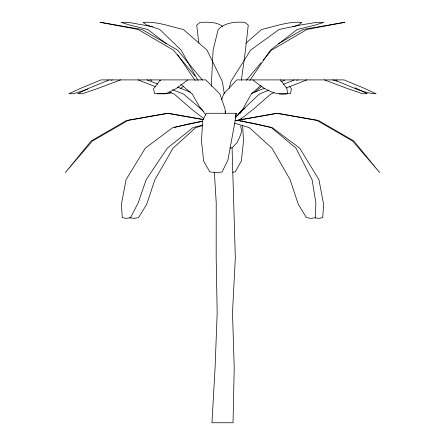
<?xml version="1.0" encoding="UTF-8"?>
<svg xmlns="http://www.w3.org/2000/svg" width="445" height="445" viewBox="0 0 445 445"><rect width="100%" height="100%" fill="white"/><g stroke="black" fill="none" stroke-linecap="round" stroke-linejoin="round"><path stroke-width="0.67" d="M225.626 113.425L225.682 111.372M236.178 113.286L235.227 120.434L227.923 160.016L222.049 172.054L215.636 172.543L209.823 171.92L203.626 161.001L201.507 141.015L202.647 120.434L206.252 113.286L236.178 113.286L235.655 116.012M241.374 80.35L245.445 50.14L248.266 25.126L244.895 22.361C235.494 21.666 225.187 22.395 218.172 29.481L213.111 50.14L211.492 81.724L211.664 86.436M229.175 88.449L230.76 81.724L242.87 62.422M221.671 99.769L223.657 93.978L236.757 79.9L284.672 79.9M243.604 61.254L250.58 50.14L279.076 29.481L301.193 24.898L316.345 22.395L323.932 22.361L314.971 25.126L297.204 29.481L270.432 50.14L249.773 80.578M240.294 113.369L241.162 112.285M246.508 80.145L261.031 62.773M263.234 60.142L271.595 50.14L306.839 29.481L345.014 22.25L302.95 29.481L278.615 43.599M235.828 117.018L242.781 109.097L251.33 93.978L260.87 85.345M214.368 171.965L216.22 202.881L216.175 257.85L217.177 312.818L215.08 367.781L211.965 422.75L233.035 422.75L234.226 367.781L232.496 312.818L235.327 257.85L232.073 147.918L237.152 142.422L239.738 136.921L241.652 131.425L240.695 125.929M235.105 118.008L245.829 106.85L259.402 93.978L268.952 90.135M245.673 43.404L261.571 29.481C274.832 26.539 288.076 21.249 301.871 22.395L298.573 24.898L292.838 26.861M254.863 92.215L262.083 86.057M238.876 113.214L245.195 108.124M187.84 79.9L176.481 88.383L165.807 93.756L154.56 93.695L153.581 88.822L160.328 79.9L205.824 79.9L219.874 93.978L225.109 109.097L225.27 113.631M180.631 88.416L183.362 86.386M171.353 92.616L168.855 93.695L157.486 93.756M109.136 79.9L87.576 88.822L77.73 93.695L82.264 93.756L97.983 88.383L120.534 79.9M283.599 84.25L294.429 79.9M251.381 93.461L264.258 88.344M281.006 81.691L285.512 79.9L344.013 79.9L364.538 88.383L376.097 93.756C360.912 93.322 347.094 83.788 332.615 79.9M274.081 92.721L270.86 93.978L253.528 109.097L242.786 117.513L238.431 120.434L234.838 120.434M286.313 87.943L306.911 79.9M296.715 80.389L297.994 79.9M111.1 80.378L112.385 79.9M87.993 89.033L73.737 93.695L68.903 93.756L80.462 88.383L100.987 79.9L159.488 79.9L160.773 80.412M202.82 125.568L195.778 127.582L173.055 148.163L154.877 179.691L146.744 204.211L138.579 217.605L134.084 218.373L129.512 217.772M202.959 125.028L193.041 127.582L167.314 148.163L146.171 179.691L138.134 203.003L130.496 217.772L126.013 218.373L122.269 217.605L121.402 204.211L126.052 179.691L145.281 148.163L172.805 127.582L202.436 121.352M174.351 127.426L190.671 123.499L202.214 121.224M236.323 120.434L276.534 113.286L316.951 120.434L352.579 141.015L379.68 172.543L353.881 141.015L318.37 120.434L277.841 113.286L238.281 120.206M232.59 172.198L235.177 171.92L241.374 161.001L243.493 141.015L242.62 125.234M229.831 147.918L232.073 147.918M279.193 93.756L290.44 93.695L291.419 88.822L289.434 86.197M315.143 217.855L318.987 218.373L322.731 217.605L323.598 204.211L318.948 179.691L299.719 148.163L272.195 127.582L238.553 120.567M237.558 120.434L254.329 123.499L271.305 127.582L295.986 148.163L312.079 179.691L315.867 203.003L315.488 217.772L310.916 218.373L306.421 217.605L298.256 204.211L290.123 179.691L271.945 148.163L249.222 127.582L234.459 123.187M203.437 119.644L167.159 113.286L126.63 120.434L91.119 141.015L65.32 172.543L92.421 141.015L128.049 120.434L168.466 113.286L203.371 119.488M152.524 26.706L128.655 22.395L121.068 22.361L130.029 25.126L147.796 29.481L166.374 43.816M324.466 79.9L347.017 88.383L362.736 93.756L367.27 93.695L357.424 88.822M147.006 79.9L157.875 84.094M172.577 89.779L183.446 93.978L202.436 110.243M138.089 79.9L155.472 86.686M168.989 91.965L174.14 93.978L191.472 109.097L203.843 118.609M177.522 87.064L190.399 92.182M150.571 79.9L151.845 80.412M335.864 79.9L337.132 80.423M354.887 87.771L356.79 88.561M222.706 26.427C216.281 21.638 207.732 22.139 200.105 22.361L196.735 25.126L198.804 43.254M252.893 79.9C262.594 87.915 274.27 96.076 287.514 93.756L286.892 88.383L280.406 79.9M180.854 84.3L192.201 93.978L199.527 106.85L205.996 114.999M200.105 107.818L203.365 111.217M194.971 75.934L173.405 50.14L138.161 29.481L99.986 22.25L142.05 29.481L177.661 50.14L202.397 80.117M177.689 54.735L195.227 80.578M197.997 80.512L181.148 50.14L159.799 29.481L146.427 24.898L143.129 22.395C156.924 21.249 170.168 26.539 183.429 29.481L207.02 50.14L222.439 81.724L224.319 93.789M241.151 118.053L242.353 120.434"/></g></svg>
